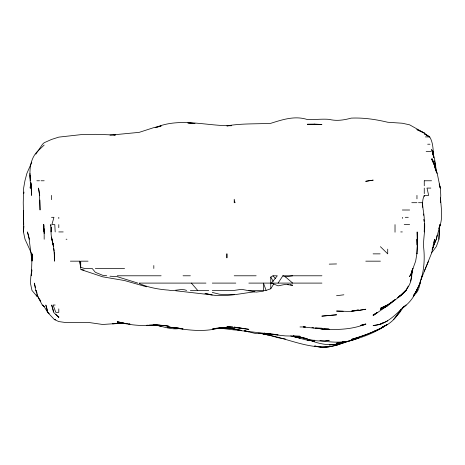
<?xml version="1.0" encoding="UTF-8"?>
<svg xmlns="http://www.w3.org/2000/svg" width="465" height="465" viewBox="0 0 465 465"><rect width="100%" height="100%" fill="white"/><g stroke="black" fill="none" stroke-linecap="round" stroke-linejoin="round"><path stroke-width="0.7" d="M440.349 198.044L440.349 202.694L440.774 195.387L440.413 188.075L439.262 184.088M31.411 253.222L25.023 239.243L23.43 231.93L23.512 210.668M23.727 224.624L23.25 202.694L23.634 188.075L24.936 180.769L26.86 173.457L31.794 162.163M417.134 246.549L416.954 253.39L415.64 261.167L410.351 275.786L412.914 268.479L410.938 275.786L412.298 269.81M439.274 231.93L439.477 226.618L438.884 239.551L436.339 246.549L431.572 252.873M439.803 224.624L438.884 239.243M44.175 232.029L43.326 224.624L44.175 231.93L44.175 239.243M23.43 231.93L23.924 225.949M31.882 270.473L31.364 275.786L32.137 253.861L32.312 259.842L31.719 253.861L32.294 260.505M23.831 193.394L23.977 192.062M420.284 281.767C419.511 286.952 418.297 292.497 413.437 295.403M416.954 253.291L416.873 253.861L417.442 246.549L416.954 239.243L417.093 245.224M31.858 269.81L30.888 275.786L30.423 283.098L31.963 290.404L36.869 296.228L38.194 296.379M437.059 235.255L436.373 239.243L436.652 237.249L436.28 239.243L432.13 249.356M433.072 245.886L433.374 244.555M433.682 243.23L434.589 239.243L433.351 246.549L431.305 253.861L420.93 279.773M410.403 281.104L411.787 275.786C411.223 284.894 405.236 292.799 397.842 297.716L405.73 290.404C400.725 296.333 394.21 300.733 387.717 304.86L380.405 308.347L387.717 304.813L395.023 299.919L387.717 305.831L380.405 309.713L387.107 305.819M414.1 294.671C423.173 280.598 425.539 262.975 423.539 246.549C423.307 237.603 425.684 228.879 424.266 219.899C424.365 211.616 420.488 203.298 424.266 195.387L428.678 195.387L426.986 188.075L430.846 188.075M420.093 282.435L420.691 280.442M421.092 279.11L422.092 275.786M416.774 289.399L416.419 290.404L420.279 283.098M428.55 261.167L424.266 271.142M416.954 289.457C414.152 297.077 409.072 303.593 402.335 308.109L406.073 305.028C396.267 313.491 387.147 324.93 373.099 325.547L380.405 324.21L387.717 320.873M432.223 249.054L436.315 239.243L440.14 224.624L438.884 228.489C443.389 218.864 441.053 208.204 440.541 198.044M408.276 286.045L405.881 290.404L402.335 294.304L398.005 297.338M401.301 308.795C397.133 316.648 391.03 323.936 382.399 326.953L387.717 324.297C376.511 331.301 363.839 335.87 351.168 339.467L357.812 337.45M35.828 154.188L42.53 144.22L44.175 142.732L51.487 139.465L58.793 137.123L80.724 134.67L95.342 134.327L115.279 135.001M403.678 306.702L399.883 312.335L393.477 319.647L401.167 309.295M413.193 296.496L416.954 290.404L414.646 293.781M248.839 290.404L266.09 290.404L270.769 288.759L273.92 283.662M278.076 283.098L282.865 275.786L321.931 275.786M413.623 295.362L416.954 290.66L415.565 292.287M44.175 145.051L36.869 151.974C29.905 159.704 29.19 170.893 30.475 180.769L30.08 175.45M388.821 304.575L391.408 302.302M392.443 301.396L393.477 300.489M403.818 292.468L406.294 290.404L402.335 294.304L399.418 296.199M389.426 304.11L395.023 299.541M377.487 312.335L373.099 315.613L377.766 312.335L373.099 314.956L377.876 312.335L387.153 305.865M358.48 337.247C366.99 334.445 375.371 331.057 383.329 326.953C369.175 336.026 352.668 340.252 336.55 344.35L343.862 342.821L357.149 338.171M383.329 326.953L380.405 328.709L373.099 331.632M380.405 324.21L383.451 322.408M270.769 288.759L270.769 277.088L273.007 275.786L277.314 275.786L271.467 283.098L278.076 285.841L285.388 284.388L292.694 285.26L290.038 284.795M379.155 324.605L380.405 324.018M309.33 340.066C320.135 344.292 331.923 346.733 343.193 342.525L336.55 343.176L343.862 342.548C317.432 354.708 290.218 338.195 263.934 334.265L260.133 333.196M343.862 342.566C334.597 346.094 324.454 348.93 314.625 345.972L321.931 347.274L329.243 346.89M345.007 342.153L346.727 341.572M155.147 127.701C179.589 117.174 206.152 126.079 231.564 125.742M343.862 342.362L346.408 341.572M351.836 339.869L358.48 337.921C346.355 343.536 332.76 342.6 319.937 340.607M157.141 127.166L161.128 126.009L153.816 127.619L139.198 132.356L109.961 135.17M343.862 342.426L336.55 344.402L329.243 344.873L336.55 344.123L343.862 342.42L336.55 344.199M360.474 325.355L365.786 323.966C351.953 329.726 336.672 329.952 321.931 329.11L328.575 329.051M254.82 291.834C238.347 293.648 221.328 298.454 204.984 293.363L212.29 294.967L175.747 290.765M359.143 310.306L365.786 309.231L358.48 310.521L351.836 311.062M353.83 310.696L358.48 309.957L351.168 311.486L336.55 311.073L343.193 311.248M282.865 275.786L285.388 276.855L292.694 275.786M120.592 323.396L112.617 323.861M336.55 295.711L343.862 294.798M263.457 291.206L256.145 292.101L241.527 289.311L234.221 290.404L212.29 290.404M180.397 328.348C171.318 330.29 162.651 326.116 153.816 324.773L161.128 326.093L153.816 324.919L149.166 325.175M127.236 323.611L117.273 323.489L102.655 324.477L88.03 322.373L66.106 322.611L58.793 321.565L54.481 319.647L47.57 312.335L45.843 305.028L47.709 311.004M358.48 310.417L351.836 310.928M147.835 325.25L146.51 325.326L153.816 325.134L161.128 325.634L157.141 325.244M216.277 328.203L226.908 327.79L232.227 328.383M112.617 323.733L117.273 323.489M330.569 344.501L333.893 344.333M274.333 334.329L266.695 334.265L258.807 333.19M187.709 122.987L195.015 123.458L188.371 122.993M234.221 294.421L226.908 294.641L219.602 294.252L212.29 292.421M179.066 328.058L175.747 328.156L182.39 328.755M329.243 264.132L336.55 263.946M113.948 135.083L115.279 135.053M228.239 125.852L226.908 125.881C241.428 123.33 256.157 124.109 270.769 123.324C282.569 119.592 294.961 115.477 307.313 119.534C314.636 119.819 321.925 118.749 329.243 119.377C336.526 121.266 344.036 120.098 351.168 118.122C363.572 117.569 375.708 119.389 387.717 122.249L402.335 123.237L409.642 124.835L424.266 133.031L429.387 136.908L424.266 133.781L429.718 136.908C433.432 143.081 433.031 150.579 433.7 157.507M274.333 334.283L270.769 334.341L274.059 334.3M325.919 340.38L329.243 340.328C318.688 342.194 307.964 339.962 298.013 336.398M265.451 333.486L256.145 333.649L244.189 330.784M425.388 136.908L429.718 136.908M427.678 144.22L429.997 144.22M426.167 151.532L431.34 151.532M36.869 180.769L39.508 180.769M41.048 180.769L44.175 180.769M424.388 180.769L431.572 180.769M411.792 202.694L416.954 202.694M418.494 202.694L422.255 202.694L422.732 207.344M402.335 210.006L409.642 210.006M51.487 217.312L53.94 217.312L51.9 224.624L54.8 224.624L55.184 231.93M405.259 217.312L408.27 217.312M404.23 224.624L409.642 224.624M58.793 231.93L63.194 231.93M400.737 231.93L402.318 231.93M66.106 239.243L66.925 239.243M373.099 253.861L380.132 253.861M70.36 261.167L79.771 261.167L80.724 267.329L84.543 268.479L92.192 268.479L95.342 272.304L102.655 275.28L106.758 275.786M88.03 261.167L80.724 261.167L80.724 268.479L79.771 261.167M365.786 261.167L380.405 261.167M95.342 268.479L124.579 268.479M117.273 275.786L161.128 275.786M183.053 275.786L190.365 275.786M234.221 275.786L256.145 275.786M139.198 283.098L205.954 283.098M212.29 283.098L235.807 283.098M248.839 283.098L321.931 283.098M190.365 290.404L208.773 290.404M55.149 305.028L53.097 305.028L55.794 312.335L58.793 312.335L58.793 308.894M47.57 312.335L48.128 312.335M54.481 319.647L55.719 319.647M300.006 326.953L305.319 326.953L303.331 326.953L314.625 328.209L321.931 328.284L316.619 328.052M265.451 333.446L263.457 333.446L285.388 335.91L300.006 336.247L292.694 336.108L300.006 337.02L307.313 338.793L300.006 336.968M343.67 341.572L343.862 341.944L345.64 341.572L343.862 341.944L343.67 341.572L342.246 341.537M293.357 335.933L300.006 338.317L307.313 340.211L314.625 340.258M342.531 341.543L343.862 341.572M220.933 327.593L226.908 327.755L236.214 329.214M307.313 340.211L314.625 340.444M323.925 328.993L329.243 329.226L321.931 329.022L315.287 328.058L321.931 328.906M240.202 330.063C230.785 330.574 221.555 326.825 212.29 329.092L219.602 327.912C202.664 332.696 185.378 329.737 168.435 326.953L183.053 328.883L167.075 326.953L182.39 328.726M109.961 276.204L117.273 276.687L137.861 283.098M232.86 326.953L226.908 326.552L248.839 329.325L234.221 327.075M160.46 325.192L153.816 324.582L168.435 326.058L161.128 325.25M155.81 325.116C142.883 326.116 129.793 325.454 117.273 321.641L124.579 323.332L117.273 322.303L124.579 323.332M228.902 327.895L219.602 327.935L226.908 327.755L234.221 328.871L226.908 327.61L241.527 330.731L278.076 334.858L266.765 333.591L270.769 334.265L267.445 333.655M230.233 328.034L232.227 328.238M311.963 327.598L313.956 327.872M234.221 327.209L241.527 328.214M236.214 329.412L237.545 329.598M263.853 334.265L268.003 334.835L263.934 334.265M125.242 323.425L127.236 323.698M84.049 269.996L80.724 269.502L102.655 276.815L124.579 280.552L146.51 286.806M265.451 333.364L264.12 333.143L265.439 333.364M287.382 284.33L288.707 284.563M285.388 338.991L278.076 337.712L266.532 334.469M237.545 329.528L241.527 330.476M290.701 335.939L300.006 338.171L293.357 335.922M197.672 290.398L191.377 283.098M309.969 340.223L314.625 341.572L309.969 340.2M186.634 290.404C180.786 288.05 174.538 291.689 168.435 290.114C158.414 289.352 148.475 287.521 139.198 283.534M49.307 313.683L47.668 312.335L44.175 306.668L42.67 305.028L44.175 306.586L42.292 305.028L38.351 297.716L40.705 301.088M285.388 276.855L292.694 283.098M58.793 316.671L58.793 317.357L53.562 312.335L51.679 305.028L53.719 311.672M380.405 246.677L387.717 253.861L387.717 249.13M55.876 314.346L58.793 317.357M273.007 275.786L275.309 278.471M39.141 298.838L38.229 297.716L36.043 290.404L36.869 292.77L35.677 290.404L34.352 283.098L35.497 287.748M40.025 299.966L40.786 301.088M270.769 277.088L273.217 281.296M266.09 290.404L263.457 283.098L263.457 290.404M433.746 164.157L432.258 158.838L434.961 166.15L436.106 171.463M29.504 239.243L27.487 231.93L29.138 239.243L31.963 261.167M435.6 170.138L434.548 166.15L437.222 173.457L440.239 188.075L439.222 184.088M53.08 243.23L53.603 246.549L51.487 237.121C53.19 245.032 54.853 253.018 54.37 261.167L54.289 252.53M434.496 160.832L437.024 173.457M435.077 163.488L435.746 166.15L434.543 158.838L432.543 151.532L431.572 149.561L432.479 151.532L433.304 155.513L432.549 151.532L433.293 155.513M53.603 246.549C51.952 240.248 50.156 233.709 51.487 227.164L51.156 231.93L50.714 224.624L50.906 226.042M433.148 154.188L433.38 155.513M39.746 195.387L38.537 188.075L39.548 195.387L40.048 210.006L39.845 200.037M51.104 227.466L51.388 229.594M433.822 157.507L433.089 151.532L433.473 155.513M53.83 248.543L54.138 251.205M31.143 184.756L31.486 195.387L31.411 188.075L30.731 182.762L30.417 188.075L30.725 182.762L31.451 188.075L30.12 180.769L29.929 173.457M423.824 219.306L423.987 221.299M423.406 213.993L423.505 215.318M44.175 233.54L43.786 224.624L43.925 227.28M44.001 228.611L44.175 231.93M30.818 182.762L30.934 188.075L30.87 182.762M424.266 180.769L424.266 185.762M424.266 188.075L424.266 193.626M424.266 195.387L424.266 196.503M416.954 195.387L416.954 198.84M402.335 217.312L402.335 218.405M395.023 224.624L395.023 232.192M153.816 265.538L153.816 268.479M58.793 217.312L58.793 218.504M58.793 224.624L58.793 227.687M51.487 195.387L51.487 199.683M36.869 293.729L36.869 296.228M424.481 224.624L424.283 231.93L424.336 223.636L424.481 224.624M417.413 239.243L417.221 245.224L417.151 231.93L417.413 239.243M30.655 182.762L30.173 188.075L30.69 182.762M412.362 269.81L411.606 275.786L412.42 269.81M409.886 275.786L409.642 276.524L409.886 275.786M341.868 342.932L336.55 345.059L341.868 342.932M365.786 324.407L360.474 325.506L365.786 324.407M373.099 180.147L365.786 181.286L373.099 180.147M336.55 314.805L321.931 316.13L336.55 314.805M314.625 124.079L307.313 124.265L321.931 124.504L314.625 124.079M234.947 202.694L234.221 202.694L234.221 199.241L234.947 202.694M226.908 253.861L226.908 257.808L226.908 253.861M238.208 329.79L234.221 329.371L238.208 329.801M129.898 324.07L128.567 323.884L129.898 324.064M296.682 337.131L292.694 336.387L296.682 337.142M248.839 331.772L244.852 330.894L248.839 331.772M424.266 133.031L416.954 129.601L424.266 133.031M434.984 166.15L431.572 158.838L434.961 166.15"/></g></svg>
